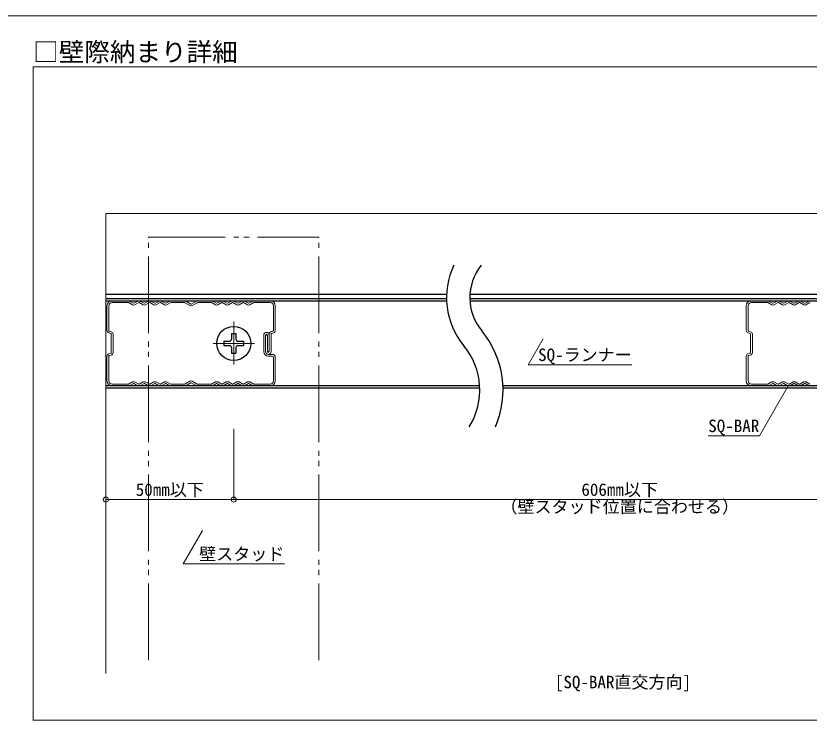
# Model space of a CAD drawing. Units: millimetres on the paper, enlarged 20 times, with parts at other scales. Extents: x -3900 to 3900, y -2694 to 2650.
# Drawn here: x -1 to 1861, y 997 to 2650 of the extents above; entities that cross this region are included whole.
import ezdxf
from ezdxf.enums import TextEntityAlignment as Align

# ---------------------------------------------------------------- set-up
doc = ezdxf.new("R2010")
doc.units = ezdxf.units.MM
doc.header["$LTSCALE"] = 20
doc.header["$PDMODE"] = 32
doc.header["$PDSIZE"] = 12
doc.linetypes.add('CHAIN1', pattern=[8, 5, -1, 1, -1])
doc.linetypes.add('DOUBLE_CHAIN2', pattern=[12.8, 9, -1, 0.6, -0.6, 0.6, -1])
for name, color, linetype, lineweight in [('1-0_中心線', 7, 'Continuous', 18), ('1-2_野縁受け', 3, 'Continuous', 18), ('1-3_野縁', 2, 'Continuous', 25), ('1-5_寸法', 4, 'Continuous', 9), ('1-6_文字', 7, 'Continuous', 18), ('1-9_躯体他', 4, 'Continuous', 9), ('1-C_ビス・アンカーボルト・強調図形', 2, 'Continuous', 25), ('F-3_野縁', 3, 'Continuous', 18)]:
    doc.layers.add(name, color=color, linetype=linetype, lineweight=lineweight)
doc.layers.add('F-6_文字', color=7, linetype='Continuous')
doc.styles.add('ＭＳ ゴシック', font='')
doc.styles.get('ＭＳ ゴシック').set_extended_font_data('MS Gothic')

msp = doc.modelspace()

# ---------------------------------------------------------------- linework, layer by layer
at = {"layer": '1-0_中心線', "color": 4, "linetype": 'CHAIN1', "lineweight": 9}
for p, q in [((510.64, 1831.47), (510.64, 1931.49)), ((462.16, 1881.13), (559.11, 1881.13))]:
    msp.add_line(p, q, dxfattribs=at)
at = {"layer": '1-2_野縁受け', "linetype": 'DOUBLE_CHAIN2'}
for p, q in [((310.64, 1137.27), (310.64, 2130.13)), ((310.64, 2130.13), (710.64, 2130.13)), ((710.64, 1137.27), (710.64, 2130.13))]:
    msp.add_line(p, q, dxfattribs=at)
at = {"layer": '1-2_野縁受け'}
for p, q in [((225.14, 1981.13), (263.14, 1981.13)), ((225.14, 1976.83), (263.14, 1976.83)), ((273.19, 1971.73), (263.6, 1976.72)), ((275.18, 1975.54), (265.59, 1980.53)), ((285.69, 1980.53), (276.1, 1975.54)), ((287.68, 1976.72), (278.09, 1971.73)), ((298.19, 1971.73), (288.6, 1976.72)), ((300.18, 1975.54), (290.59, 1980.53)), ((310.69, 1980.53), (301.1, 1975.54)), ((312.68, 1976.72), (303.09, 1971.73)), ((323.19, 1971.73), (313.6, 1976.72)), ((325.18, 1975.54), (315.59, 1980.53)), ((335.69, 1980.53), (326.1, 1975.54)), ((337.68, 1976.72), (328.09, 1971.73)), ((348.19, 1971.73), (338.6, 1976.72)), ((350.18, 1975.54), (340.59, 1980.53)), ((360.69, 1980.53), (351.1, 1975.54)), ((362.68, 1976.72), (353.09, 1971.73)), ((363.14, 1981.13), (395.64, 1981.13)), ((363.14, 1976.83), (395.64, 1976.83)), ((396.14, 1976.69), (407.99, 1969.84)), ((410.14, 1973.56), (398.29, 1980.42)), ((422.99, 1980.42), (411.14, 1973.56)), ((425.14, 1976.69), (413.29, 1969.84)), ((458.14, 1981.13), (425.64, 1981.13)), ((458.14, 1976.83), (425.64, 1976.83)), ((468.19, 1971.73), (458.6, 1976.72)), ((470.18, 1975.54), (460.59, 1980.53)), ((480.69, 1980.53), (471.1, 1975.54)), ((482.68, 1976.72), (473.09, 1971.73)), ((493.19, 1971.73), (483.6, 1976.72)), ((495.18, 1975.54), (485.59, 1980.53)), ((505.69, 1980.53), (496.1, 1975.54)), ((507.68, 1976.72), (498.09, 1971.73)), ((518.19, 1971.73), (508.6, 1976.72)), ((520.18, 1975.54), (510.59, 1980.53)), ((530.69, 1980.53), (521.1, 1975.54)), ((532.68, 1976.72), (523.09, 1971.73)), ((543.19, 1971.73), (533.6, 1976.72)), ((545.18, 1975.54), (535.59, 1980.53)), ((555.69, 1980.53), (546.1, 1975.54)), ((557.68, 1976.72), (548.09, 1971.73)), ((596.14, 1981.13), (558.14, 1981.13)), ((596.14, 1976.83), (558.14, 1976.83)), ((1725.14, 1981.13), (1763.14, 1981.13)), ((1725.14, 1976.83), (1763.14, 1976.83)), ((1773.19, 1971.73), (1763.6, 1976.72)), ((1775.18, 1975.54), (1765.59, 1980.53)), ((1785.69, 1980.53), (1776.1, 1975.54)), ((1787.68, 1976.72), (1778.09, 1971.73)), ((1798.19, 1971.73), (1788.6, 1976.72)), ((1800.18, 1975.54), (1790.59, 1980.53)), ((1810.69, 1980.53), (1801.1, 1975.54)), ((1812.68, 1976.72), (1803.09, 1971.73)), ((1823.19, 1971.73), (1813.6, 1976.72)), ((1825.18, 1975.54), (1815.59, 1980.53)), ((1835.69, 1980.53), (1826.1, 1975.54)), ((1837.68, 1976.72), (1828.09, 1971.73)), ((1848.19, 1971.73), (1838.6, 1976.72)), ((1850.18, 1975.54), (1840.59, 1980.53)), ((1860.69, 1980.53), (1851.1, 1975.54)), ((1862.68, 1976.72), (1853.09, 1971.73)), ((213.14, 1911.59), (213.14, 1969.13)), ((217.44, 1911.59), (217.44, 1969.13)), ((603.84, 1911.64), (603.84, 1969.13)), ((608.14, 1911.64), (608.14, 1969.13)), ((1713.14, 1911.59), (1713.14, 1969.13)), ((1717.44, 1911.59), (1717.44, 1969.13)), ((221.93, 1904.49), (217.42, 1905.85)), ((218.65, 1909.96), (223.16, 1908.61)), ((223.14, 1902.86), (223.14, 1859.39)), ((227.44, 1902.86), (227.44, 1859.39)), ((580.94, 1900.53), (580.94, 1861.73)), ((589.54, 1900.48), (589.54, 1861.73)), ((593.84, 1902.91), (593.84, 1861.73)), ((598.12, 1908.66), (602.63, 1910.01)), ((598.14, 1902.91), (598.14, 1861.73)), ((603.86, 1905.9), (599.35, 1904.54)), ((1721.93, 1904.49), (1717.42, 1905.85)), ((1718.65, 1909.96), (1723.16, 1908.61)), ((1723.14, 1902.86), (1723.14, 1859.39)), ((1727.44, 1902.86), (1727.44, 1859.39)), ((593.84, 1861.68), (589.54, 1861.68)), ((213.14, 1850.66), (213.14, 1793.13)), ((221.93, 1857.77), (217.42, 1856.41)), ((217.44, 1850.66), (217.44, 1793.13)), ((218.65, 1852.29), (223.16, 1853.65)), ((600.84, 1855.28), (591.69, 1855.28)), ((600.84, 1850.98), (591.69, 1850.98)), ((603.84, 1847.98), (603.84, 1793.13)), ((608.14, 1847.98), (608.14, 1793.13)), ((1713.14, 1850.66), (1713.14, 1793.13)), ((1721.93, 1857.77), (1717.42, 1856.41)), ((1717.44, 1850.66), (1717.44, 1793.13)), ((1718.65, 1852.29), (1723.16, 1853.65)), ((273.19, 1790.53), (263.6, 1785.54)), ((287.68, 1785.54), (278.09, 1790.53)), ((298.19, 1790.53), (288.6, 1785.54)), ((312.68, 1785.54), (303.09, 1790.53)), ((323.19, 1790.53), (313.6, 1785.54)), ((337.68, 1785.54), (328.09, 1790.53)), ((348.19, 1790.53), (338.6, 1785.54)), ((362.68, 1785.54), (353.09, 1790.53)), ((396.14, 1785.56), (407.99, 1792.42)), ((410.14, 1788.69), (398.29, 1781.84)), ((422.99, 1781.84), (411.14, 1788.69)), ((425.14, 1785.56), (413.29, 1792.42)), ((468.19, 1790.53), (458.6, 1785.54)), ((482.68, 1785.54), (473.09, 1790.53)), ((493.19, 1790.53), (483.6, 1785.54)), ((507.68, 1785.54), (498.09, 1790.53)), ((518.19, 1790.53), (508.6, 1785.54)), ((532.68, 1785.54), (523.09, 1790.53)), ((543.19, 1790.53), (533.6, 1785.54)), ((557.68, 1785.54), (548.09, 1790.53)), ((1773.19, 1790.53), (1763.6, 1785.54)), ((1787.68, 1785.54), (1778.09, 1790.53)), ((1798.19, 1790.53), (1788.6, 1785.54)), ((1812.68, 1785.54), (1803.09, 1790.53)), ((1823.19, 1790.53), (1813.6, 1785.54)), ((1837.68, 1785.54), (1828.09, 1790.53)), ((1848.19, 1790.53), (1838.6, 1785.54)), ((1862.68, 1785.54), (1853.09, 1790.53)), ((225.14, 1785.43), (263.14, 1785.43)), ((225.14, 1781.13), (263.14, 1781.13)), ((275.18, 1786.72), (265.59, 1781.73)), ((285.69, 1781.73), (276.1, 1786.72)), ((300.18, 1786.72), (290.59, 1781.73)), ((310.69, 1781.73), (301.1, 1786.72)), ((325.18, 1786.72), (315.59, 1781.73)), ((335.69, 1781.73), (326.1, 1786.72)), ((350.18, 1786.72), (340.59, 1781.73)), ((360.69, 1781.73), (351.1, 1786.72)), ((363.14, 1785.43), (395.64, 1785.43)), ((363.14, 1781.13), (395.64, 1781.13)), ((458.14, 1785.43), (425.64, 1785.43)), ((458.14, 1781.13), (425.64, 1781.13)), ((470.18, 1786.72), (460.59, 1781.73)), ((480.69, 1781.73), (471.1, 1786.72)), ((495.18, 1786.72), (485.59, 1781.73)), ((505.69, 1781.73), (496.1, 1786.72)), ((520.18, 1786.72), (510.59, 1781.73)), ((530.69, 1781.73), (521.1, 1786.72)), ((545.18, 1786.72), (535.59, 1781.73)), ((555.69, 1781.73), (546.1, 1786.72)), ((596.14, 1785.43), (558.14, 1785.43)), ((596.14, 1781.13), (558.14, 1781.13)), ((1725.14, 1785.43), (1763.14, 1785.43)), ((1725.14, 1781.13), (1763.14, 1781.13)), ((1775.18, 1786.72), (1765.59, 1781.73)), ((1785.69, 1781.73), (1776.1, 1786.72)), ((1800.18, 1786.72), (1790.59, 1781.73)), ((1810.69, 1781.73), (1801.1, 1786.72)), ((1825.18, 1786.72), (1815.59, 1781.73)), ((1835.69, 1781.73), (1826.1, 1786.72)), ((1850.18, 1786.72), (1840.59, 1781.73)), ((1860.69, 1781.73), (1851.1, 1786.72))]:
    msp.add_line(p, q, dxfattribs=at)
msp.add_lwpolyline([(589.54, 1900.48), (585.24, 1900.48), (585.24, 1861.73)], dxfattribs=at)
for centre, radius, start, end in [((225.14, 1969.13), 12, 90, 180), ((225.14, 1969.13), 7.7, 90, 180), ((263.14, 1975.83), 5.3, 62.52154, 90), ((263.14, 1975.83), 1, 62.52154, 90), ((275.64, 1976.43), 1, 242.52154, 297.47846), ((288.14, 1975.83), 5.3, 90, 117.47846), ((288.14, 1975.83), 1, 90, 117.47846), ((288.14, 1975.83), 5.3, 62.52154, 90), ((288.14, 1975.83), 1, 62.52154, 90), ((300.64, 1976.43), 1, 242.52154, 297.47846), ((313.14, 1975.83), 5.3, 90, 117.47846), ((313.14, 1975.83), 1, 90, 117.47846), ((313.14, 1975.83), 5.3, 62.52154, 90), ((313.14, 1975.83), 1, 62.52154, 90), ((325.64, 1976.43), 1, 242.52154, 297.47846), ((338.14, 1975.83), 5.3, 90, 117.47846), ((338.14, 1975.83), 1, 90, 117.47846), ((338.14, 1975.83), 5.3, 62.52154, 90), ((338.14, 1975.83), 1, 62.52154, 90), ((350.64, 1976.43), 1, 242.52154, 297.47846), ((363.14, 1975.83), 5.3, 90, 117.47846), ((363.14, 1975.83), 1, 90, 117.47846), ((395.64, 1975.83), 5.3, 59.94794, 90), ((395.64, 1975.83), 1, 59.94794, 90), ((410.64, 1974.43), 1, 239.94794, 300.05206), ((425.64, 1975.83), 5.3, 90, 120.05206), ((425.64, 1975.83), 1, 90, 120.05206), ((458.14, 1975.83), 5.3, 62.52154, 90), ((458.14, 1975.83), 1, 62.52154, 90), ((470.64, 1976.43), 1, 242.52154, 297.47846), ((483.14, 1975.83), 5.3, 90, 117.47846), ((483.14, 1975.83), 1, 90, 117.47846), ((483.14, 1975.83), 5.3, 62.52154, 90), ((483.14, 1975.83), 1, 62.52154, 90), ((495.64, 1976.43), 1, 242.52154, 297.47846), ((508.14, 1975.83), 5.3, 90, 117.47846), ((508.14, 1975.83), 1, 90, 117.47846), ((508.14, 1975.83), 5.3, 62.52154, 90), ((508.14, 1975.83), 1, 62.52154, 90), ((520.64, 1976.43), 1, 242.52154, 297.47846), ((533.14, 1975.83), 5.3, 90, 117.47846), ((533.14, 1975.83), 1, 90, 117.47846), ((533.14, 1975.83), 5.3, 62.52154, 90), ((533.14, 1975.83), 1, 62.52154, 90), ((545.64, 1976.43), 1, 242.52154, 297.47846), ((558.14, 1975.83), 5.3, 90, 117.47846), ((558.14, 1975.83), 1, 90, 117.47846), ((596.14, 1969.13), 12, 0, 90), ((596.14, 1969.13), 7.7, 0, 90), ((1725.14, 1969.13), 12, 90, 180), ((1725.14, 1969.13), 7.7, 90, 180), ((1763.14, 1975.83), 5.3, 62.52154, 90), ((1763.14, 1975.83), 1, 62.52154, 90), ((1775.64, 1976.43), 1, 242.52154, 297.47846), ((1788.14, 1975.83), 5.3, 90, 117.47846), ((1788.14, 1975.83), 1, 90, 117.47846), ((1788.14, 1975.83), 5.3, 62.52154, 90), ((1788.14, 1975.83), 1, 62.52154, 90), ((1800.64, 1976.43), 1, 242.52154, 297.47846), ((1813.14, 1975.83), 5.3, 90, 117.47846), ((1813.14, 1975.83), 1, 90, 117.47846), ((1813.14, 1975.83), 5.3, 62.52154, 90), ((1813.14, 1975.83), 1, 62.52154, 90), ((1825.64, 1976.43), 1, 242.52154, 297.47846), ((1838.14, 1975.83), 5.3, 90, 117.47846), ((1838.14, 1975.83), 1, 90, 117.47846), ((1838.14, 1975.83), 5.3, 62.52154, 90), ((1838.14, 1975.83), 1, 62.52154, 90), ((1850.64, 1976.43), 1, 242.52154, 297.47846), ((275.64, 1976.43), 5.3, 242.52154, 297.47846), ((300.64, 1976.43), 5.3, 242.52154, 297.47846), ((325.64, 1976.43), 5.3, 242.52154, 297.47846), ((350.64, 1976.43), 5.3, 242.52154, 297.47846), ((410.64, 1974.43), 5.3, 239.94794, 300.05206), ((470.64, 1976.43), 5.3, 242.52154, 297.47846), ((495.64, 1976.43), 5.3, 242.52154, 297.47846), ((520.64, 1976.43), 5.3, 242.52154, 297.47846), ((545.64, 1976.43), 5.3, 242.52154, 297.47846), ((1775.64, 1976.43), 5.3, 242.52154, 297.47846), ((1800.64, 1976.43), 5.3, 242.52154, 297.47846), ((1825.64, 1976.43), 5.3, 242.52154, 297.47846), ((1850.64, 1976.43), 5.3, 242.52154, 297.47846), ((219.14, 1911.59), 6, 180, 253.3), ((219.14, 1911.59), 1.7, 180, 253.3), ((221.44, 1902.86), 1.7, 0, 73.3), ((221.44, 1902.86), 6, 0, 73.3), ((587.39, 1900.53), 6.45, 90, 180), ((587.39, 1900.48), 2.15, 90, 180), ((587.39, 1900.53), 6.45, 0, 90), ((587.39, 1900.48), 2.15, 0, 90), ((599.84, 1902.91), 6, 106.7, 180), ((599.84, 1902.91), 1.7, 106.7, 180), ((602.14, 1911.64), 1.7, 286.7, 360), ((602.14, 1911.64), 6, 286.7, 360), ((1719.14, 1911.59), 6, 180, 253.3), ((1719.14, 1911.59), 1.7, 180, 253.3), ((1721.44, 1902.86), 1.7, 0, 73.3), ((1721.44, 1902.86), 6, 0, 73.3), ((591.69, 1861.73), 10.75, 180, 270), ((591.69, 1861.73), 6.45, 180, 270), ((591.69, 1861.73), 2.15, 180, 270), ((591.69, 1861.73), 2.15, 270, 0), ((591.69, 1861.73), 6.45, 270, 0), ((219.14, 1850.66), 6, 106.7, 180), ((219.14, 1850.66), 1.7, 106.7, 180), ((221.44, 1859.39), 1.7, 286.7, 0), ((221.44, 1859.39), 6, 286.7, 0), ((600.84, 1847.98), 7.3, 0, 90), ((600.84, 1847.98), 3, 0, 90), ((1719.14, 1850.66), 6, 106.7, 180), ((1719.14, 1850.66), 1.7, 106.7, 180), ((1721.44, 1859.39), 1.7, 286.7, 0), ((1721.44, 1859.39), 6, 286.7, 0), ((225.14, 1793.13), 12, 180, 270), ((225.14, 1793.13), 7.7, 180, 270), ((275.64, 1785.83), 5.3, 62.52154, 117.47846), ((275.64, 1785.83), 1, 62.52154, 117.47846), ((300.64, 1785.83), 5.3, 62.52154, 117.47846), ((300.64, 1785.83), 1, 62.52154, 117.47846), ((325.64, 1785.83), 5.3, 62.52154, 117.47846), ((325.64, 1785.83), 1, 62.52154, 117.47846), ((350.64, 1785.83), 5.3, 62.52154, 117.47846), ((350.64, 1785.83), 1, 62.52154, 117.47846), ((410.64, 1787.83), 5.3, 59.94794, 120.05206), ((410.64, 1787.83), 1, 59.94794, 120.05206), ((470.64, 1785.83), 5.3, 62.52154, 117.47846), ((470.64, 1785.83), 1, 62.52154, 117.47846), ((495.64, 1785.83), 5.3, 62.52154, 117.47846), ((495.64, 1785.83), 1, 62.52154, 117.47846), ((520.64, 1785.83), 5.3, 62.52154, 117.47846), ((520.64, 1785.83), 1, 62.52154, 117.47846), ((545.64, 1785.83), 5.3, 62.52154, 117.47846), ((545.64, 1785.83), 1, 62.52154, 117.47846), ((596.14, 1793.13), 12, 270, 0), ((596.14, 1793.13), 7.7, 270, 0), ((1725.14, 1793.13), 12, 180, 270), ((1725.14, 1793.13), 7.7, 180, 270), ((1775.64, 1785.83), 5.3, 62.52154, 117.47846), ((1775.64, 1785.83), 1, 62.52154, 117.47846), ((1800.64, 1785.83), 5.3, 62.52154, 117.47846), ((1800.64, 1785.83), 1, 62.52154, 117.47846), ((1825.64, 1785.83), 5.3, 62.52154, 117.47846), ((1825.64, 1785.83), 1, 62.52154, 117.47846), ((1850.64, 1785.83), 5.3, 62.52154, 117.47846), ((1850.64, 1785.83), 1, 62.52154, 117.47846), ((263.14, 1786.43), 1, 270, 297.47846), ((263.14, 1786.43), 5.3, 270, 297.47846), ((288.14, 1786.43), 5.3, 242.52154, 270), ((288.14, 1786.43), 1, 242.52154, 270), ((288.14, 1786.43), 1, 270, 297.47846), ((288.14, 1786.43), 5.3, 270, 297.47846), ((313.14, 1786.43), 5.3, 242.52154, 270), ((313.14, 1786.43), 1, 242.52154, 270), ((313.14, 1786.43), 1, 270, 297.47846), ((313.14, 1786.43), 5.3, 270, 297.47846), ((338.14, 1786.43), 5.3, 242.52154, 270), ((338.14, 1786.43), 1, 242.52154, 270), ((338.14, 1786.43), 1, 270, 297.47846), ((338.14, 1786.43), 5.3, 270, 297.47846), ((363.14, 1786.43), 5.3, 242.52154, 270), ((363.14, 1786.43), 1, 242.52154, 270), ((395.64, 1786.43), 1, 270, 300.05206), ((395.64, 1786.43), 5.3, 270, 300.05206), ((425.64, 1786.43), 5.3, 239.94794, 270), ((425.64, 1786.43), 1, 239.94794, 270), ((458.14, 1786.43), 1, 270, 297.47846), ((458.14, 1786.43), 5.3, 270, 297.47846), ((483.14, 1786.43), 5.3, 242.52154, 270), ((483.14, 1786.43), 1, 242.52154, 270), ((483.14, 1786.43), 1, 270, 297.47846), ((483.14, 1786.43), 5.3, 270, 297.47846), ((508.14, 1786.43), 5.3, 242.52154, 270), ((508.14, 1786.43), 1, 242.52154, 270), ((508.14, 1786.43), 1, 270, 297.47846), ((508.14, 1786.43), 5.3, 270, 297.47846), ((533.14, 1786.43), 5.3, 242.52154, 270), ((533.14, 1786.43), 1, 242.52154, 270), ((533.14, 1786.43), 1, 270, 297.47846), ((533.14, 1786.43), 5.3, 270, 297.47846), ((558.14, 1786.43), 5.3, 242.52154, 270), ((558.14, 1786.43), 1, 242.52154, 270), ((1763.14, 1786.43), 1, 270, 297.47846), ((1763.14, 1786.43), 5.3, 270, 297.47846), ((1788.14, 1786.43), 5.3, 242.52154, 270), ((1788.14, 1786.43), 1, 242.52154, 270), ((1788.14, 1786.43), 1, 270, 297.47846), ((1788.14, 1786.43), 5.3, 270, 297.47846), ((1813.14, 1786.43), 5.3, 242.52154, 270), ((1813.14, 1786.43), 1, 242.52154, 270), ((1813.14, 1786.43), 1, 270, 297.47846), ((1813.14, 1786.43), 5.3, 270, 297.47846), ((1838.14, 1786.43), 5.3, 242.52154, 270), ((1838.14, 1786.43), 1, 242.52154, 270), ((1838.14, 1786.43), 1, 270, 297.47846), ((1838.14, 1786.43), 5.3, 270, 297.47846)]:
    msp.add_arc(centre, radius, start, end, dxfattribs=at)
at = {"layer": '1-3_野縁'}
for p, q in [((1010.1, 1995.63), (210.64, 1995.63)), ((2593.01, 1995.63), (1064.84, 1995.63)), ((210.64, 1986.63), (1009.97, 1986.63)), ((210.64, 1981.13), (1010.11, 1981.13)), ((1064.64, 1986.63), (2593.01, 1986.63)), ((1064.85, 1981.13), (2593.01, 1981.13)), ((1087.66, 1781.13), (210.64, 1781.13)), ((1087.88, 1775.63), (210.64, 1775.63)), ((2593.01, 1781.13), (1142.4, 1781.13)), ((2593.01, 1775.63), (1142.56, 1775.63))]:
    msp.add_line(p, q, dxfattribs=at)
at = {"layer": '1-5_寸法'}
for p, q in [((210.64, 1514.31), (210.64, 1740.75)), ((510.64, 1514.31), (510.64, 1680.31)), ((210.64, 1514.31), (510.64, 1514.31)), ((510.64, 1514.31), (2519.98, 1514.31))]:
    msp.add_line(p, q, dxfattribs=at)
at = {"layer": '1-5_寸法', "color": 3}
for p in [(210.64, 1514.31), (510.64, 1514.31)]:
    msp.add_point(p, dxfattribs=at)
at = {"layer": '1-6_文字'}
for p, q in [((1201.71, 1830.81), (1236.82, 1891.63)), ((1201.71, 1830.81), (1444.75, 1830.81)), ((1743.95, 1664.02), (1811.61, 1781.2)), ((1623.95, 1664.02), (1743.95, 1664.02)), ((392.32, 1363.27), (437.71, 1441.89)), ((392.32, 1363.27), (629.42, 1363.27))]:
    msp.add_line(p, q, dxfattribs=at)
at = {"layer": '1-9_躯体他'}
for q in [(210.64, 1106.17), (2593.01, 2186.13)]:
    msp.add_line((210.64, 2186.13), q, dxfattribs=at)
at = {"layer": '1-C_ビス・アンカーボルト・強調図形'}
for p, q in [((505.64, 1904.13), (515.64, 1904.13)), ((505.64, 1904.13), (505.64, 1891.13)), ((515.64, 1904.13), (515.64, 1891.13)), ((487.64, 1886.13), (500.64, 1886.13)), ((487.64, 1886.13), (487.64, 1876.13)), ((520.64, 1886.13), (533.64, 1886.13)), ((533.64, 1886.13), (533.64, 1876.13)), ((487.64, 1876.13), (500.64, 1876.13)), ((505.64, 1871.13), (505.64, 1858.13)), ((515.64, 1871.13), (515.64, 1858.13)), ((520.64, 1876.13), (533.64, 1876.13)), ((505.64, 1858.13), (515.64, 1858.13))]:
    msp.add_line(p, q, dxfattribs=at)
msp.add_circle((510.64, 1881.13), 40, dxfattribs=at)
for centre, radius, start, end in [((1186.04, 1988.47), 176.08, 154.33821, 219.83594), ((1186.04, 1988.47), 121.41, 141.09279, 219.83594), ((924.14, 1771.87), 218.45, 336.71853, 39.32861), ((500.64, 1891.13), 5, 269.99998, 0), ((520.64, 1891.13), 5, 180, 270), ((500.64, 1871.13), 5, 0, 89.99998), ((520.64, 1871.13), 5, 90, 180), ((924.14, 1771.87), 163.78, 328.18466, 39.32861)]:
    msp.add_arc(centre, radius, start, end, dxfattribs=at)
at = {"layer": 'F-3_野縁'}
for p, q in [((-3900, 2650), (3900, 2650)), ((3820, 2530), (40, 2530)), ((40, 2530), (40, 996.67)), ((38.91, 996.67), (3820, 996.67))]:
    msp.add_line(p, q, dxfattribs=at)

# ---------------------------------------------------------------- texts
at = {"layer": '1-5_寸法', "color": 7, "style": 'ＭＳ ゴシック'}
for s, p in [('50㎜以下', (280.64, 1514.31)), ('606㎜以下', (1326.26, 1514.31)), ('（壁スタッド位置に合わせる）', (1136.26, 1474.31))]:
    msp.add_text(s, height=29.33, dxfattribs=at).set_placement(p, align=Align.BOTTOM_LEFT)
at = {"layer": '1-6_文字', "style": 'ＭＳ ゴシック'}
for s, p in [('SQ-ランナー', (1224.75, 1830.81)), ('SQ-BAR', (1623.95, 1664.02)), ('壁スタッド', (429.42, 1363.27)), ('[SQ-BAR直交方向]', (1264.18, 1062.59))]:
    msp.add_text(s, height=29.33, dxfattribs=at).set_placement(p, align=Align.BOTTOM_LEFT)
at = {"layer": 'F-6_文字', "style": 'ＭＳ ゴシック'}
msp.add_text('□壁際納まり詳細', height=43.99, dxfattribs=at).set_placement((40, 2530), align=Align.BOTTOM_LEFT)

doc.saveas('drawing.dxf')
